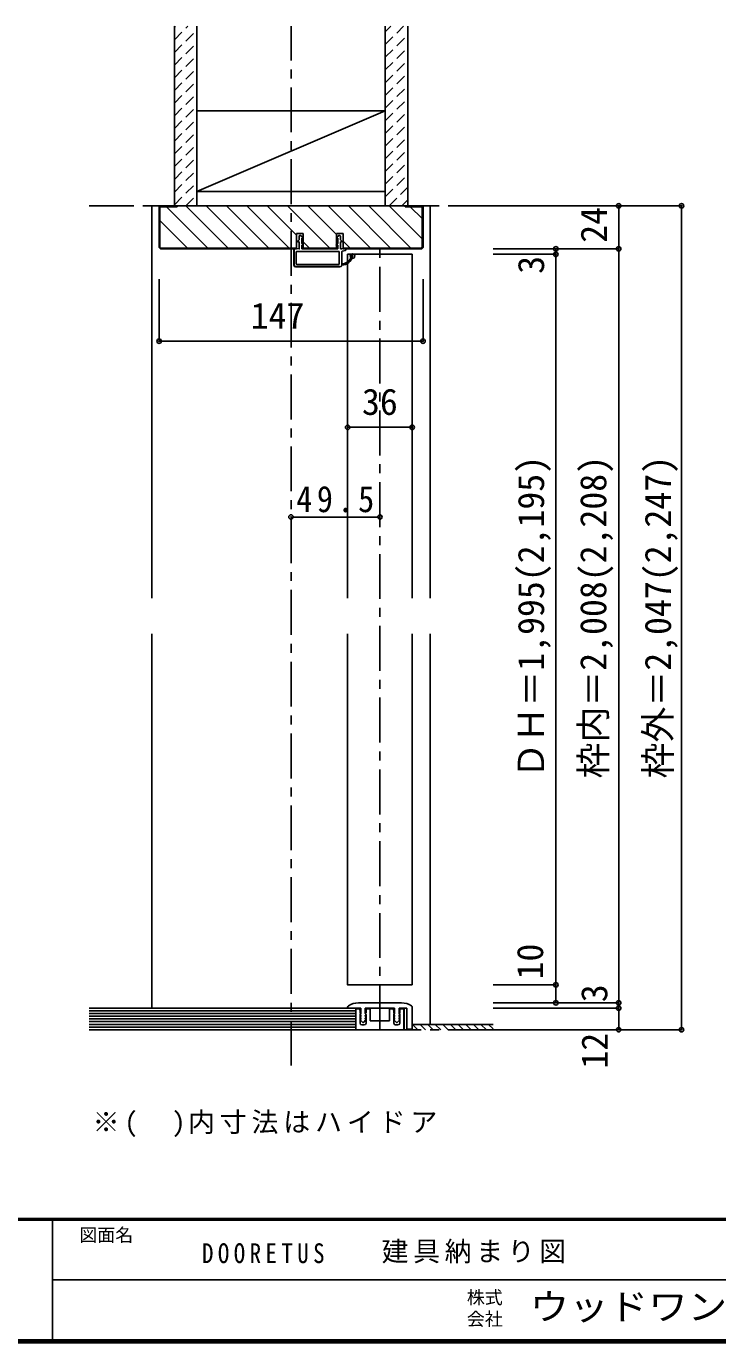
# Model space of a CAD drawing. Units: millimetres at full size, sheet at 1:5; details may follow other scales. Extents: x -973 to 977, y -718 to 696.
# Drawn here: x -13 to 372, y -701 to 32 of the extents above; entities that cross this region are included whole.
import ezdxf
from ezdxf.enums import TextEntityAlignment as Align

# ---------------------------------------------------------------- set-up
doc = ezdxf.new("R2010")
doc.units = ezdxf.units.MM
doc.header["$LTSCALE"] = 5
doc.header["$PDMODE"] = 32
doc.header["$PDSIZE"] = 2.5
doc.linetypes.add('CHAIN1', pattern=[8, 5, -1, 1, -1])
doc.linetypes.add('DASHED1', pattern=[1.8, 1.2, -0.6])
for name, color, linetype in [('0-0_補助線', 7, 'Continuous'), ('0-1_通り芯', 4, 'CHAIN1'), ('0-2_柱', 3, 'Continuous'), ('0-3_仕上', 7, 'Continuous'), ('0-4_枠', 3, 'Continuous'), ('0-6_扉', 6, 'Continuous'), ('0-7_金物', 7, 'Continuous'), ('0-A_文字', 3, 'Continuous'), ('0-B_寸法', 7, 'Continuous'), ('0-C_ﾊｯﾁ', 4, 'DASHED1'), ('F-0_補助線', 7, 'Continuous'), ('F-1_通り芯', 6, 'Continuous'), ('F-A_文字', 7, 'Continuous')]:
    doc.layers.add(name, color=color, linetype=linetype)
doc.styles.add('ＭＳ ゴシック', font='')
doc.styles.get('ＭＳ ゴシック').set_extended_font_data('MS Gothic')

# ---------------------------------------------------------------- blocks, each defined once
blk = doc.blocks.new('2')
at = {"layer": '0-0_補助線'}
for p, q in [((-9.846, -9.622), (-9.846, 15.078)), ((-8.846, 16.078), (0.354, 16.078)), ((-8.846, 15.878), (0.637, 15.878)), ((-8.146, 14.678), (-1.546, 14.678)), ((-8.446, 14.378), (-8.446, -8.922)), ((-1.246, 14.378), (-1.246, -8.922)), ((0.154, 11.653), (2.154, 11.653)), ((0.154, 11.653), (0.154, -8.497)), ((2.154, 10.953), (2.154, 11.653)), ((3.154, 11.653), (2.512, 10.83)), ((3.154, 11.653), (6.154, 11.653)), ((4.154, 13.753), (4.154, 13.053)), ((5.154, 13.053), (4.512, 13.876)), ((7.154, 13.053), (5.154, 13.053)), ((6.154, 10.953), (6.154, 11.653)), ((7.558, 12.258), (6.516, 10.835)), ((-1.48, -10.622), (-8.846, -10.622)), ((-1.546, -9.222), (-8.146, -9.222)), ((-1.189, -10.85), (-0.732, -12.694)), ((0.354, -12.922), (-0.441, -12.922)), ((0.154, -8.497), (2.154, -8.497)), ((4.154, -9.897), (0.154, -9.897)), ((0.154, -9.897), (0.154, -10.622)), ((0.154, -10.622), (0.645, -12.548)), ((2.154, -7.797), (2.154, -8.497)), ((3.154, -8.497), (2.512, -7.674)), ((3.154, -8.497), (6.154, -8.497)), ((4.154, -10.597), (4.154, -9.897)), ((5.154, -9.897), (4.512, -10.72)), ((7.154, -9.897), (5.154, -9.897)), ((6.154, -7.797), (6.154, -8.497)), ((7.558, -9.101), (6.516, -7.679))]:
    blk.add_line(p, q, dxfattribs=at)
for points in [[(-9.646, 15.078), (-9.646, -9.622), (-9.846, -9.622)], [(4.154, 13.053), (0.154, 13.053), (0.649, 15.723)]]:
    blk.add_lwpolyline(points, dxfattribs=at)
for centre, radius, start, end in [((-8.846, 15.078), 1, 90, 180), ((-8.846, 15.078), 0.8, 90, 180), ((-8.146, 14.378), 0.3, 90, 180), ((-1.546, 14.378), 0.3, 0, 90), ((0.354, 15.778), 0.3, 349.49875, 90), ((2.354, 10.953), 0.2, 180, 322.03043), ((4.354, 13.753), 0.2, 37.96957, 180), ((6.354, 10.953), 0.2, 180, 323.78053), ((7.154, 12.553), 0.5, 323.78053, 90), ((-8.846, -9.622), 1, 180, 270), ((-2.846, -10.72), 6, 179.06153, 259.29815), ((-8.146, -8.922), 0.3, 180, 270), ((-2.846, -10.72), 5.3, 178.93757, 259.29815), ((-1.546, -8.922), 0.3, 270, 0), ((-1.48, -10.922), 0.3, 13.9282, 90), ((-0.441, -12.622), 0.3, 193.9282, 270), ((0.354, -12.622), 0.3, 270, 14.29438), ((2.354, -7.797), 0.2, 37.96957, 180), ((4.354, -10.597), 0.2, 180, 322.03043), ((6.354, -7.797), 0.2, 36.21947, 180), ((7.154, -9.397), 0.5, 270, 36.21947), ((-3.896, -16.272), 0.35, 259.29815, 79.29815)]:
    blk.add_arc(centre, radius, start, end, dxfattribs=at)
blk.add_point((-3.896, -16.622), dxfattribs=at)

msp = doc.modelspace()

# ---------------------------------------------------------------- linework, layer by layer
at = {"layer": '0-1_通り芯'}
for p, q in [((134.573, -546.5), (134.573, 32.5)), ((22.073, -67.5), (249.43, -67.5)), ((184.073, -526.5), (184.073, -91)), ((22.073, -526.5), (249.43, -526.5))]:
    msp.add_line(p, q, dxfattribs=at)
at = {"layer": '0-2_柱'}
for p, q in [((82.073, -14.5), (187.073, -14.5)), ((82.073, -59.5), (187.073, -59.5))]:
    msp.add_line(p, q, dxfattribs=at)
at = {"layer": '0-2_柱', "color": 7}
msp.add_line((82.073, -59.5), (187.073, -14.5), dxfattribs=at)
at = {"layer": '0-3_仕上', "color": 2}
for p, q in [((69.573, -67.5), (69.573, 32.5)), ((82.073, -67.5), (82.073, 32.5)), ((187.073, -67.5), (187.073, 32.5)), ((199.573, -67.5), (199.573, 32.5)), ((22.073, -514.5), (170.573, -514.5)), ((170.573, -526.5), (170.573, -514.5)), ((22.073, -526.5), (170.573, -526.5))]:
    msp.add_line(p, q, dxfattribs=at)
at = {"layer": '0-3_仕上'}
for p, q in [((22.073, -516), (170.573, -516)), ((22.073, -517.5), (170.573, -517.5)), ((22.073, -519), (170.573, -519)), ((22.073, -520.5), (170.573, -520.5)), ((22.073, -522), (170.573, -522)), ((22.073, -523.5), (170.573, -523.5)), ((22.073, -525), (170.573, -525)), ((247.073, -523.5), (202.073, -523.5))]:
    msp.add_line(p, q, dxfattribs=at)
at = {"layer": '0-4_枠', "color": 4}
for p, q in [((57.073, -286), (57.073, -67.5)), ((61.073, -67.5), (57.073, -67.5)), ((208.073, -67.5), (212.073, -67.5)), ((212.073, -286), (212.073, -67.5)), ((57.073, -514.5), (57.073, -306)), ((212.073, -523.5), (212.073, -306))]:
    msp.add_line(p, q, dxfattribs=at)
at = {"layer": '0-4_枠'}
for p, q in [((61.073, -90.793), (61.073, -67.5)), ((61.073, -67.5), (208.073, -67.5)), ((198.073, -68), (198.073, -67.5)), ((198.073, -68), (207.573, -68)), ((208.073, -90.793), (208.073, -67.5)), ((137.573, -91.5), (137.573, -83)), ((137.573, -83), (141.273, -83)), ((141.273, -91.5), (141.273, -83)), ((159.873, -91.5), (159.873, -83)), ((159.873, -83), (163.573, -83)), ((163.573, -83), (163.573, -91.5)), ((61.78, -91.5), (61.073, -90.793)), ((61.78, -91.5), (137.573, -91.5)), ((61.988, -91), (137.573, -91)), ((141.273, -91), (159.873, -91)), ((141.273, -91.5), (159.873, -91.5)), ((207.159, -91), (163.573, -91)), ((207.366, -91.5), (163.573, -91.5)), ((207.366, -91.5), (208.073, -90.793))]:
    msp.add_line(p, q, dxfattribs=at)
for points in [[(71.073, -67.5), (71.073, -68), (61.573, -68)], [(61.988, -91), (61.573, -90.586), (61.573, -68)], [(207.159, -91), (207.573, -90.586), (207.573, -68)]]:
    msp.add_lwpolyline(points, dxfattribs=at)
at = {"layer": '0-6_扉'}
for p, q in [((166.073, -94.5), (166.073, -286)), ((166.073, -94.5), (202.073, -94.5)), ((202.073, -94.5), (202.073, -286)), ((202.073, -306), (202.073, -501.5))]:
    msp.add_line(p, q, dxfattribs=at)
msp.add_lwpolyline([(166.073, -306), (166.073, -501.5), (202.073, -501.5)], dxfattribs=at)
at = {"layer": '0-7_金物'}
for p, q in [((172.073, -511.5), (196.073, -511.5)), ((166.073, -514.017), (166.073, -514.5)), ((166.073, -514.5), (173.423, -514.5)), ((172.023, -514.8), (170.573, -514.8)), ((170.573, -526.5), (170.573, -514.8)), ((170.673, -514.8), (170.673, -526.5)), ((173.023, -517.05), (173.023, -515.8)), ((173.023, -517.05), (173.231, -517.396)), ((173.023, -518.05), (173.231, -517.704)), ((173.023, -522.8), (173.023, -518.05)), ((173.216, -517.846), (173.423, -517.5)), ((173.216, -518.154), (173.423, -518.5)), ((173.216, -519.346), (173.423, -519)), ((173.216, -519.654), (173.423, -520)), ((173.216, -520.846), (173.423, -520.5)), ((173.423, -514.5), (173.423, -517.5)), ((173.423, -518.5), (173.423, -519)), ((173.423, -520), (173.423, -520.5)), ((175.923, -514.5), (175.923, -517.5)), ((175.923, -514.5), (192.223, -514.5)), ((176.131, -517.846), (175.923, -517.5)), ((176.131, -518.154), (175.923, -518.5)), ((175.923, -518.5), (175.923, -519)), ((176.131, -519.346), (175.923, -519)), ((176.131, -519.654), (175.923, -520)), ((175.923, -520), (175.923, -520.5)), ((176.131, -520.846), (175.923, -520.5)), ((176.323, -517.05), (176.116, -517.396)), ((176.323, -518.05), (176.116, -517.704)), ((176.323, -517.05), (176.323, -515.8)), ((176.323, -522.8), (176.323, -518.05)), ((177.323, -514.8), (178.673, -514.8)), ((178.673, -514.8), (178.673, -521.5)), ((190.823, -514.8), (189.473, -514.8)), ((189.473, -514.8), (189.473, -521.5)), ((191.823, -517.05), (191.823, -515.8)), ((191.823, -517.05), (192.031, -517.396)), ((191.823, -518.05), (192.031, -517.704)), ((191.823, -522.8), (191.823, -518.05)), ((192.016, -517.846), (192.223, -517.5)), ((192.016, -518.154), (192.223, -518.5)), ((192.016, -519.346), (192.223, -519)), ((192.016, -519.654), (192.223, -520)), ((192.016, -520.846), (192.223, -520.5)), ((192.223, -514.5), (192.223, -517.5)), ((192.223, -518.5), (192.223, -519)), ((192.223, -520), (192.223, -520.5)), ((194.723, -514.5), (194.723, -517.5)), ((194.723, -514.5), (199.073, -514.5)), ((194.931, -517.846), (194.723, -517.5)), ((194.931, -518.154), (194.723, -518.5)), ((194.723, -518.5), (194.723, -519)), ((194.931, -519.346), (194.723, -519)), ((194.931, -519.654), (194.723, -520)), ((194.723, -520), (194.723, -520.5)), ((194.931, -520.846), (194.723, -520.5)), ((195.123, -517.05), (194.916, -517.396)), ((195.123, -518.05), (194.916, -517.704)), ((195.123, -517.05), (195.123, -515.8)), ((195.123, -522.8), (195.123, -518.05)), ((196.123, -514.8), (197.573, -514.8)), ((197.473, -514.8), (197.473, -526.5)), ((197.573, -526.5), (197.573, -514.8)), ((199.073, -514.5), (199.073, -526.2)), ((202.073, -514.017), (202.073, -526.2)), ((197.573, -526.5), (170.573, -526.5)), ((174.307, -522.34), (173.253, -521.204)), ((175.323, -523.8), (174.023, -523.8)), ((176.093, -521.204), (175.04, -522.34)), ((183.573, -521.5), (178.673, -521.5)), ((184.073, -522), (183.573, -521.5)), ((184.073, -522), (184.573, -521.5)), ((189.473, -521.5), (184.573, -521.5)), ((193.107, -522.34), (192.053, -521.204)), ((192.823, -523.8), (194.123, -523.8)), ((194.893, -521.204), (193.84, -522.34)), ((199.073, -526.2), (202.073, -526.2))]:
    msp.add_line(p, q, dxfattribs=at)
for centre, radius, start, end in [((167.073, -514.017), 1, 123.74899, 180), ((172.073, -521.5), 10, 90, 123.74899), ((196.073, -521.5), 10, 56.25101, 90), ((201.073, -514.017), 1, 0, 56.25101), ((172.023, -515.8), 1, 0, 90), ((173.473, -518), 0.3, 149.05366, 210.94634), ((173.473, -519.5), 0.3, 149.05366, 210.94634), ((172.973, -517.55), 0.3, 329.05368, 30.94635), ((176.373, -517.55), 0.3, 149.05365, 210.94632), ((175.873, -518), 0.3, 329.05366, 30.94634), ((175.873, -519.5), 0.3, 329.05366, 30.94634), ((177.323, -515.8), 1, 90, 180), ((190.823, -515.8), 1, 0, 90), ((192.273, -518), 0.3, 149.05366, 210.94634), ((192.273, -519.5), 0.3, 149.05366, 210.94634), ((191.773, -517.55), 0.3, 329.05368, 30.94635), ((195.173, -517.55), 0.3, 149.05365, 210.94632), ((194.673, -518), 0.3, 329.05366, 30.94634), ((194.673, -519.5), 0.3, 329.05366, 30.94634), ((196.123, -515.8), 1, 90, 180), ((174.023, -522.8), 1, 180, 270), ((173.473, -521), 0.3, 149.05366, 222.83826), ((174.673, -522), 0.5, 222.83826, 317.16174), ((175.323, -522.8), 1, 270, 0), ((175.873, -521), 0.3, 317.16174, 30.94634), ((192.823, -522.8), 1, 180, 270), ((192.273, -521), 0.3, 149.05366, 222.83826), ((193.473, -522), 0.5, 222.83826, 317.16174), ((194.123, -522.8), 1, 270, 0), ((194.673, -521), 0.3, 317.16174, 30.94634)]:
    msp.add_arc(centre, radius, start, end, dxfattribs=at)
at = {"layer": '0-B_寸法', "color": 4}
for p, q in [((352.073, -67.5), (247.073, -67.5)), ((317.073, -67.5), (317.073, -526.5)), ((352.073, -67.5), (352.073, -526.5)), ((317.073, -91.5), (247.073, -91.5)), ((282.073, -94.5), (247.073, -94.5)), ((282.073, -91.5), (282.073, -511.5)), ((61.073, -142.922), (61.073, -108.4)), ((202.073, -190.882), (166.073, -190.882)), ((134.573, -240.882), (184.073, -240.882)), ((282.073, -501.5), (247.073, -501.5)), ((317.073, -511.5), (247.073, -511.5)), ((317.073, -514.5), (247.073, -514.5)), ((352.073, -526.5), (247.073, -526.5))]:
    msp.add_line(p, q, dxfattribs=at)
msp.add_lwpolyline([(61.073, -142.922), (208.073, -142.922), (208.073, -108.4)], dxfattribs=at)
at = {"layer": '0-B_寸法'}
for p in [(317.073, -67.5), (352.073, -67.5), (282.073, -91.5), (282.073, -94.5), (317.073, -91.5), (61.073, -142.922), (208.073, -142.922), (166.073, -190.882), (202.073, -190.882), (134.573, -240.882), (184.073, -240.882), (282.073, -501.5), (282.073, -511.5), (317.073, -511.5), (317.073, -514.5), (317.073, -526.5), (352.073, -526.5)]:
    msp.add_point(p, dxfattribs=at)
at = {"layer": '0-C_ﾊｯﾁ'}
for p, q in [((69.573, 25.031), (77.042, 32.5)), ((69.573, 32.102), (69.971, 32.5)), ((69.573, 17.96), (82.073, 30.46)), ((187.073, 29.394), (190.179, 32.5)), ((187.073, 22.323), (197.25, 32.5)), ((69.573, 10.889), (82.073, 23.389)), ((187.073, 15.252), (199.573, 27.752)), ((69.573, 3.818), (82.073, 16.318)), ((187.073, 8.181), (199.573, 20.681)), ((69.573, -3.253), (82.073, 9.247)), ((187.073, 1.11), (199.573, 13.61)), ((69.573, -10.324), (82.073, 2.176)), ((187.073, -5.961), (199.573, 6.539)), ((69.573, -17.395), (82.073, -4.895)), ((187.073, -13.032), (199.573, -0.532)), ((69.573, -24.466), (82.073, -11.966)), ((187.073, -20.103), (199.573, -7.603)), ((69.573, -31.537), (82.073, -19.037)), ((187.073, -27.174), (199.573, -14.674)), ((187.073, -34.245), (199.573, -21.745)), ((69.573, -38.608), (82.073, -26.108)), ((187.073, -41.317), (199.573, -28.817)), ((69.573, -45.679), (82.073, -33.179)), ((187.073, -48.388), (199.573, -35.888)), ((69.573, -52.751), (82.073, -40.251)), ((187.073, -55.459), (199.573, -42.959)), ((69.573, -59.822), (82.073, -47.322)), ((187.073, -62.53), (199.573, -50.03)), ((69.573, -66.893), (82.073, -54.393)), ((189.174, -67.5), (199.573, -57.101)), ((76.037, -67.5), (82.073, -61.464)), ((196.245, -67.5), (199.573, -64.172))]:
    msp.add_line(p, q, dxfattribs=at)
at = {"layer": '0-C_ﾊｯﾁ', "linetype": 'Continuous'}
for p, q in [((65.22, -68), (88.221, -91)), ((76.034, -67.5), (99.534, -91)), ((87.348, -67.5), (110.848, -91)), ((98.661, -67.5), (122.162, -91)), ((109.975, -67.5), (133.475, -91)), ((121.289, -67.5), (137.573, -83.784)), ((132.603, -67.5), (156.103, -91)), ((143.916, -67.5), (159.873, -83.457)), ((155.231, -67.5), (178.73, -91)), ((166.544, -67.5), (190.044, -91)), ((177.858, -67.5), (201.358, -91)), ((189.171, -67.5), (207.573, -85.902)), ((200.985, -68), (207.573, -74.588)), ((61.573, -75.667), (76.907, -91)), ((141.273, -87.484), (144.789, -91)), ((163.573, -87.157), (167.416, -91)), ((205.176, -526.5), (202.176, -523.5)), ((209.418, -526.5), (206.418, -523.5)), ((213.661, -526.5), (210.661, -523.5)), ((217.904, -526.5), (214.904, -523.5)), ((222.146, -526.5), (219.146, -523.5)), ((226.389, -526.5), (223.389, -523.5)), ((230.632, -526.5), (227.632, -523.5)), ((234.874, -526.5), (231.874, -523.5)), ((239.117, -526.5), (236.117, -523.5)), ((243.36, -526.5), (240.36, -523.5)), ((247.073, -525.971), (244.602, -523.5))]:
    msp.add_line(p, q, dxfattribs=at)
at = {"layer": 'F-1_通り芯'}
for p, q in [((976.653, -631.667), (-973.347, -631.667)), ((976.653, -632.5), (-973.347, -632.5)), ((1.653, -632.5), (1.653, -699.167)), ((1.653, -665.833), (974.986, -665.834)), ((976.653, -699.167), (-973.347, -699.167)), ((976.653, -700), (-973.347, -700)), ((976.653, -700.833), (-973.347, -700.833))]:
    msp.add_line(p, q, dxfattribs=at)

# ---------------------------------------------------------------- block references
at = {"layer": '0-7_金物', "rotation": 90}
msp.add_blockref('2', (152.151, -91.654), dxfattribs=at)

# ---------------------------------------------------------------- texts
at = {"layer": '0-A_文字', "color": 7, "insert": (24.048, -586.31), "char_height": 11, "attachment_point": 7, "style": 'ＭＳ ゴシック'}
msp.add_mtext('\\T1.18;※(\u3000)内寸法はハイドア', dxfattribs=at)
at = {"layer": '0-B_寸法', "style": 'ＭＳ ゴシック'}
for s, p in [('24', (314.857, -88.071)), ('3', (279.91, -105.385)), ('ＤＨ＝1,995(2,195)', (279.893, -386.5)), ('枠内＝2,008(2,208)', (314.573, -386.5)), ('枠外＝2,047(2,247)', (350.587, -386.5)), ('10', (279.365, -498.466)), ('3', (315.124, -511.174)), ('12', (315.328, -548.163))]:
    msp.add_text(s, height=14.66, rotation=90, dxfattribs=at).set_placement(p, align=Align.BOTTOM_LEFT)
for s, p in [('147', (112.073, -140.422)), ('36', (174.073, -188.382))]:
    msp.add_text(s, height=14.66, dxfattribs=at).set_placement(p, align=Align.BOTTOM_LEFT)
at = {"layer": '0-B_寸法', "insert": (137.448, -238.382), "char_height": 14.66, "attachment_point": 7, "style": 'ＭＳ ゴシック'}
msp.add_mtext('\\T1.28;\\W0.9;49.5', dxfattribs=at)
at = {"layer": 'F-0_補助線', "char_height": 11, "attachment_point": 7, "style": 'ＭＳ ゴシック'}
for s, insert in [('\\T1.39;\\W0.85;DOORETUS', (84.986, -656.667)), ('\\T1.17;建具納まり図', (184.986, -656.667))]:
    msp.add_mtext(s, dxfattribs=dict(at, insert=insert))
at = {"layer": 'F-A_文字', "style": 'ＭＳ ゴシック'}
for s, p in [('図面名', (16.653, -646.667)), ('株式', (232.486, -681.5)), ('会社', (232.486, -693.5))]:
    msp.add_text(s, height=7.331, dxfattribs=at).set_placement(p, align=Align.BOTTOM_LEFT)
at = {"layer": 'F-A_文字', "style": 'ＭＳ ゴシック', "width": 1.1}
msp.add_text('ウッドワン・・・', height=14.66, dxfattribs=at).set_placement((267.486, -692.5), align=Align.BOTTOM_LEFT)

doc.saveas('drawing.dxf')
